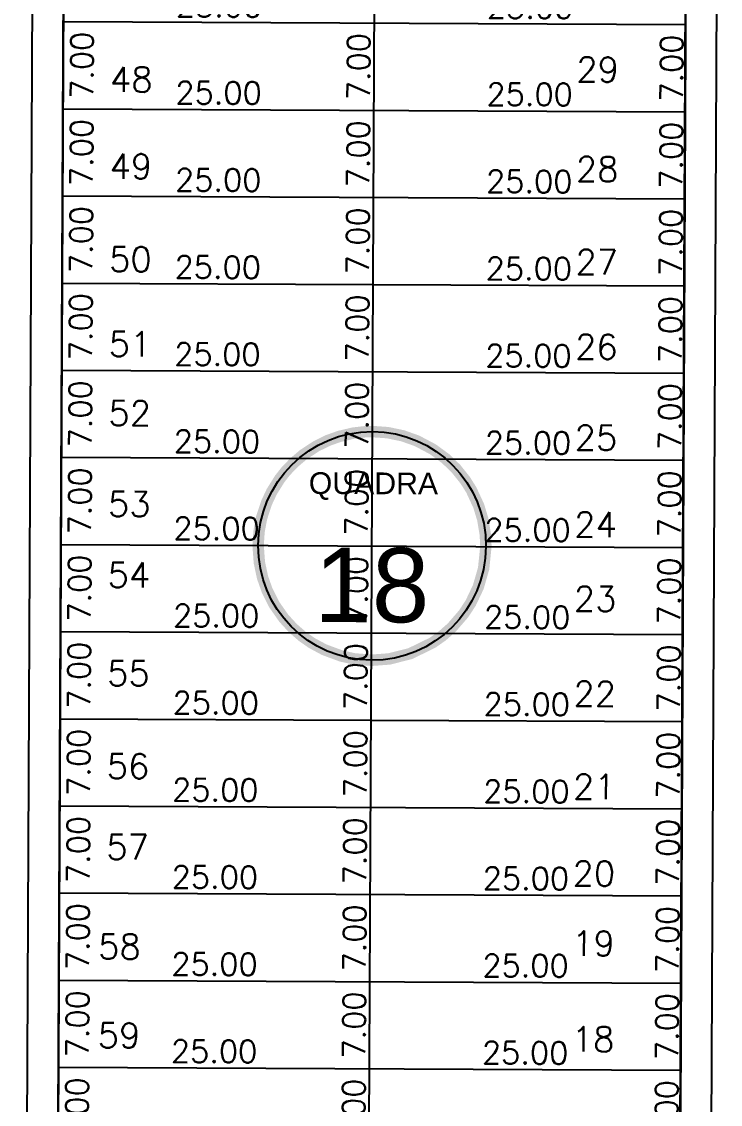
# Model space of a CAD drawing. Header units: millimetres. Extents: x -4430026 to 4783824, y 584 to 9593110.
# Drawn here: x 2863.6 to 2919.8, y 1804.5 to 1891.4 of the extents above; entities that cross this region are included whole.
import ezdxf
from ezdxf.enums import TextEntityAlignment as Align

# ---------------------------------------------------------------- set-up
doc = ezdxf.new("R2010")
doc.units = ezdxf.units.MM
for name, color, linetype in [('boundary filipe', 6, 'Continuous'), ('Calçada', 1, 'Continuous'), ('Cota', 8, 'Continuous'), ('Lotes', 2, 'Continuous'), ('Numero de lotes', 5, 'Continuous'), ('númeraçãoquadras', 4, 'Continuous'), ('QUADRA', 4, 'Continuous')]:
    doc.layers.add(name, color=color, linetype=linetype)
doc.styles.add('arcad1', font='romans.shx')
doc.styles.add('ROMANS', font='romans.shx')
doc.styles.add('STYLE1', font='sanss___.ttf')
doc.dimstyles.get("Standard").update_dxf_attribs({"dimtxt": 0.18, "dimasz": 0.18, "dimexe": 0.18, "dimexo": 0.0625, "dimgap": 0.09, "dimtad": 0, "dimtih": 1, "dimtoh": 1, "dimdec": 4, "dimzin": 0, "dimdsep": 46, "dimtxsty": 'Standard', "dimcen": 0.09, "dimadec": 0, "dimazin": 0, "dimtfac": 1, "dimtdec": 4, "dimtofl": 0, "dimtmove": 0, "dimatfit": 3, "dimfxl": 1, "dimtolj": 1, "dimtzin": 0, "dimarcsym": 0})

# ---------------------------------------------------------------- blocks, each defined once
blk = doc.blocks.new('NUM_quadra')
at = {"color": 6, "const_width": 0.02}
blk.add_lwpolyline([(-0.0134, 0.1996), (-0.034, 0.1971), (-0.0579, 0.1914), (-0.0779, 0.1842), (-0.0981, 0.1743), (-0.1208, 0.1594), (-0.1377, 0.145), (-0.1521, 0.1299), (-0.1625, 0.1166), (-0.1764, 0.0942), (-0.1852, 0.0754), (-0.1941, 0.0483), (-0.1985, 0.0243), (-0.2, 0), (-0.1977, -0.0299), (-0.1921, -0.0556), (-0.1839, -0.0786), (-0.1713, -0.1033), (-0.1546, -0.1269), (-0.1389, -0.1439), (-0.1219, -0.1586), (-0.1046, -0.1705), (-0.0831, -0.1819), (-0.0531, -0.1928), (-0.0302, -0.1977), (0, -0.2), (0.0309, -0.1976), (0.0677, -0.1882), (0.1069, -0.169), (0.124, -0.1569), (0.1407, -0.1421), (0.1614, -0.1181), (0.1737, -0.0992), (0.187, -0.071), (0.1962, -0.0386), (0.2, 0), (0.1989, 0.0205), (0.1943, 0.0473), (0.1871, 0.0707), (0.1741, 0.0984), (0.1635, 0.1151), (0.1472, 0.1354), (0.1285, 0.1533), (0.1063, 0.1694), (0.0782, 0.1841), (0.0533, 0.1928), (0.0267, 0.1982), (0, 0.2)], close=True, dxfattribs=at)
blk.add_circle((0, 0), 0.2)
at = {"color": 3, "insert": (-0.1114, 0.1285), "char_height": 0.038, "width": 0.2663, "attachment_point": 1, "style": 'STYLE1'}
blk.add_mtext('\\fArial|b0|i0|c0|p34;QUADRA', dxfattribs=at)
at = {"color": 3, "style": 'STYLE1'}
blk.add_attdef('00', text='', height=0.13, dxfattribs=at).set_placement((0, -0.1335), align=Align.CENTER)
blk = doc.blocks.new('*D12244')
at = {"layer": 'DEFPOINTS', "color": 0}
for p in [(2866.568, 1807.439), (2871.675, 1807.415), (2866.535, 1800.439)]:
    blk.add_point(p, dxfattribs=at)
at = {"layer": 'Cota', "color": 41, "insert": (2868.058, 1803.932), "char_height": 1.8, "attachment_point": 5, "rotation": 89.72858, "style": 'ROMANS'}
blk.add_mtext('\\A1;7.00', dxfattribs=at)
blk = doc.blocks.new('*D12245')
at = {"layer": 'DEFPOINTS', "color": 0}
for p in [(2889.683, 1807.33), (2889.649, 1800.33), (2893.879, 1800.31)]:
    blk.add_point(p, dxfattribs=at)
at = {"layer": 'Cota', "color": 41, "insert": (2890.295, 1803.827), "char_height": 1.8, "attachment_point": 5, "rotation": 89.72858, "style": 'ROMANS'}
blk.add_mtext('\\A1;7.00', dxfattribs=at)
blk = doc.blocks.new('*D12246')
at = {"layer": 'DEFPOINTS', "color": 0}
for p in [(2914.853, 1807.211), (2919.067, 1807.191), (2914.82, 1800.211)]:
    blk.add_point(p, dxfattribs=at)
at = {"layer": 'Cota', "color": 41, "insert": (2915.451, 1803.708), "char_height": 1.8, "attachment_point": 5, "rotation": 89.72858, "style": 'ROMANS'}
blk.add_mtext('\\A1;7.00', dxfattribs=at)
blk = doc.blocks.new('*D12247')
at = {"layer": 'DEFPOINTS', "color": 0}
for p in [(2866.568, 1807.439), (2891.568, 1807.321), (2891.557, 1805.057)]:
    blk.add_point(p, dxfattribs=at)
at = {"layer": 'Cota', "color": 41, "insert": (2879.074, 1808.717), "char_height": 1.8, "attachment_point": 5, "rotation": 359.72858, "style": 'ROMANS'}
blk.add_mtext('\\A1;25.00', dxfattribs=at)
blk = doc.blocks.new('*D12248')
at = {"layer": 'DEFPOINTS', "color": 0}
for p in [(2891.568, 1807.321), (2916.567, 1807.202), (2916.557, 1804.939)]:
    blk.add_point(p, dxfattribs=at)
at = {"layer": 'Cota', "color": 41, "insert": (2904.074, 1808.598), "char_height": 1.8, "attachment_point": 5, "rotation": 359.72858, "style": 'ROMANS'}
blk.add_mtext('\\A1;25.00', dxfattribs=at)
blk = doc.blocks.new('*D12249')
at = {"layer": 'DEFPOINTS', "color": 0}
for p in [(2866.601, 1814.439), (2871.708, 1814.415), (2866.568, 1807.439)]:
    blk.add_point(p, dxfattribs=at)
at = {"layer": 'Cota', "color": 41, "insert": (2868.091, 1810.932), "char_height": 1.8, "attachment_point": 5, "rotation": 89.72858, "style": 'ROMANS'}
blk.add_mtext('\\A1;7.00', dxfattribs=at)
blk = doc.blocks.new('*D12250')
at = {"layer": 'DEFPOINTS', "color": 0}
for p in [(2889.716, 1814.33), (2889.683, 1807.33), (2893.912, 1807.31)]:
    blk.add_point(p, dxfattribs=at)
at = {"layer": 'Cota', "color": 41, "insert": (2890.328, 1810.827), "char_height": 1.8, "attachment_point": 5, "rotation": 89.72858, "style": 'ROMANS'}
blk.add_mtext('\\A1;7.00', dxfattribs=at)
blk = doc.blocks.new('*D12251')
at = {"layer": 'DEFPOINTS', "color": 0}
for p in [(2914.886, 1814.211), (2919.1, 1814.191), (2914.853, 1807.211)]:
    blk.add_point(p, dxfattribs=at)
at = {"layer": 'Cota', "color": 41, "insert": (2915.484, 1810.708), "char_height": 1.8, "attachment_point": 5, "rotation": 89.72858, "style": 'ROMANS'}
blk.add_mtext('\\A1;7.00', dxfattribs=at)
blk = doc.blocks.new('*D12252')
at = {"layer": 'DEFPOINTS', "color": 0}
for p in [(2866.601, 1814.439), (2891.601, 1814.321), (2891.59, 1812.057)]:
    blk.add_point(p, dxfattribs=at)
at = {"layer": 'Cota', "color": 41, "insert": (2879.107, 1815.717), "char_height": 1.8, "attachment_point": 5, "rotation": 359.72858, "style": 'ROMANS'}
blk.add_mtext('\\A1;25.00', dxfattribs=at)
blk = doc.blocks.new('*D12253')
at = {"layer": 'DEFPOINTS', "color": 0}
for p in [(2891.601, 1814.321), (2916.6, 1814.202), (2916.59, 1811.939)]:
    blk.add_point(p, dxfattribs=at)
at = {"layer": 'Cota', "color": 41, "insert": (2904.107, 1815.598), "char_height": 1.8, "attachment_point": 5, "rotation": 359.72858, "style": 'ROMANS'}
blk.add_mtext('\\A1;25.00', dxfattribs=at)
blk = doc.blocks.new('*D12254')
at = {"layer": 'DEFPOINTS', "color": 0}
for p in [(2866.634, 1821.439), (2871.741, 1821.415), (2866.601, 1814.439)]:
    blk.add_point(p, dxfattribs=at)
at = {"layer": 'Cota', "color": 41, "insert": (2868.124, 1817.932), "char_height": 1.8, "attachment_point": 5, "rotation": 89.72858, "style": 'ROMANS'}
blk.add_mtext('\\A1;7.00', dxfattribs=at)
blk = doc.blocks.new('*D12255')
at = {"layer": 'DEFPOINTS', "color": 0}
for p in [(2889.749, 1821.33), (2889.716, 1814.33), (2893.945, 1814.31)]:
    blk.add_point(p, dxfattribs=at)
at = {"layer": 'Cota', "color": 41, "insert": (2890.361, 1817.827), "char_height": 1.8, "attachment_point": 5, "rotation": 89.72858, "style": 'ROMANS'}
blk.add_mtext('\\A1;7.00', dxfattribs=at)
blk = doc.blocks.new('*D12256')
at = {"layer": 'DEFPOINTS', "color": 0}
for p in [(2914.919, 1821.21), (2919.134, 1821.19), (2914.886, 1814.211)]:
    blk.add_point(p, dxfattribs=at)
at = {"layer": 'Cota', "color": 41, "insert": (2915.517, 1817.708), "char_height": 1.8, "attachment_point": 5, "rotation": 89.72858, "style": 'ROMANS'}
blk.add_mtext('\\A1;7.00', dxfattribs=at)
blk = doc.blocks.new('*D12257')
at = {"layer": 'DEFPOINTS', "color": 0}
for p in [(2866.634, 1821.439), (2891.634, 1821.321), (2891.623, 1819.057)]:
    blk.add_point(p, dxfattribs=at)
at = {"layer": 'Cota', "color": 41, "insert": (2879.14, 1822.716), "char_height": 1.8, "attachment_point": 5, "rotation": 359.72858, "style": 'ROMANS'}
blk.add_mtext('\\A1;25.00', dxfattribs=at)
blk = doc.blocks.new('*D12258')
at = {"layer": 'DEFPOINTS', "color": 0}
for p in [(2891.634, 1821.321), (2916.634, 1821.202), (2916.623, 1818.939)]:
    blk.add_point(p, dxfattribs=at)
at = {"layer": 'Cota', "color": 41, "insert": (2904.14, 1822.598), "char_height": 1.8, "attachment_point": 5, "rotation": 359.72858, "style": 'ROMANS'}
blk.add_mtext('\\A1;25.00', dxfattribs=at)
blk = doc.blocks.new('*D12259')
at = {"layer": 'DEFPOINTS', "color": 0}
for p in [(2866.667, 1828.439), (2871.774, 1828.415), (2866.634, 1821.439)]:
    blk.add_point(p, dxfattribs=at)
at = {"layer": 'Cota', "color": 41, "insert": (2868.158, 1824.932), "char_height": 1.8, "attachment_point": 5, "rotation": 89.72858, "style": 'ROMANS'}
blk.add_mtext('\\A1;7.00', dxfattribs=at)
blk = doc.blocks.new('*D12260')
at = {"layer": 'DEFPOINTS', "color": 0}
for p in [(2889.782, 1828.33), (2889.749, 1821.33), (2893.978, 1821.31)]:
    blk.add_point(p, dxfattribs=at)
at = {"layer": 'Cota', "color": 41, "insert": (2890.395, 1824.827), "char_height": 1.8, "attachment_point": 5, "rotation": 89.72858, "style": 'ROMANS'}
blk.add_mtext('\\A1;7.00', dxfattribs=at)
blk = doc.blocks.new('*D12261')
at = {"layer": 'DEFPOINTS', "color": 0}
for p in [(2914.952, 1828.21), (2919.167, 1828.19), (2914.919, 1821.21)]:
    blk.add_point(p, dxfattribs=at)
at = {"layer": 'Cota', "color": 41, "insert": (2915.55, 1824.708), "char_height": 1.8, "attachment_point": 5, "rotation": 89.72858, "style": 'ROMANS'}
blk.add_mtext('\\A1;7.00', dxfattribs=at)
blk = doc.blocks.new('*D12262')
at = {"layer": 'DEFPOINTS', "color": 0}
for p in [(2866.667, 1828.439), (2891.667, 1828.321), (2891.656, 1826.057)]:
    blk.add_point(p, dxfattribs=at)
at = {"layer": 'Cota', "color": 41, "insert": (2879.174, 1829.716), "char_height": 1.8, "attachment_point": 5, "rotation": 359.72858, "style": 'ROMANS'}
blk.add_mtext('\\A1;25.00', dxfattribs=at)
blk = doc.blocks.new('*D12263')
at = {"layer": 'DEFPOINTS', "color": 0}
for p in [(2891.667, 1828.321), (2916.667, 1828.202), (2916.656, 1825.939)]:
    blk.add_point(p, dxfattribs=at)
at = {"layer": 'Cota', "color": 41, "insert": (2904.173, 1829.598), "char_height": 1.8, "attachment_point": 5, "rotation": 359.72858, "style": 'ROMANS'}
blk.add_mtext('\\A1;25.00', dxfattribs=at)
blk = doc.blocks.new('*D12264')
at = {"layer": 'DEFPOINTS', "color": 0}
for p in [(2866.701, 1835.439), (2871.807, 1835.415), (2866.667, 1828.439)]:
    blk.add_point(p, dxfattribs=at)
at = {"layer": 'Cota', "color": 41, "insert": (2868.191, 1831.932), "char_height": 1.8, "attachment_point": 5, "rotation": 89.72858, "style": 'ROMANS'}
blk.add_mtext('\\A1;7.00', dxfattribs=at)
blk = doc.blocks.new('*D12265')
at = {"layer": 'DEFPOINTS', "color": 0}
for p in [(2889.815, 1835.33), (2889.782, 1828.33), (2894.011, 1828.31)]:
    blk.add_point(p, dxfattribs=at)
at = {"layer": 'Cota', "color": 41, "insert": (2890.428, 1831.827), "char_height": 1.8, "attachment_point": 5, "rotation": 89.72858, "style": 'ROMANS'}
blk.add_mtext('\\A1;7.00', dxfattribs=at)
blk = doc.blocks.new('*D12266')
at = {"layer": 'DEFPOINTS', "color": 0}
for p in [(2914.985, 1835.21), (2919.2, 1835.19), (2914.952, 1828.21)]:
    blk.add_point(p, dxfattribs=at)
at = {"layer": 'Cota', "color": 41, "insert": (2915.583, 1831.707), "char_height": 1.8, "attachment_point": 5, "rotation": 89.72858, "style": 'ROMANS'}
blk.add_mtext('\\A1;7.00', dxfattribs=at)
blk = doc.blocks.new('*D12267')
at = {"layer": 'DEFPOINTS', "color": 0}
for p in [(2866.701, 1835.439), (2891.7, 1835.321), (2891.689, 1833.057)]:
    blk.add_point(p, dxfattribs=at)
at = {"layer": 'Cota', "color": 41, "insert": (2879.207, 1836.716), "char_height": 1.8, "attachment_point": 5, "rotation": 359.72858, "style": 'ROMANS'}
blk.add_mtext('\\A1;25.00', dxfattribs=at)
blk = doc.blocks.new('*D12268')
at = {"layer": 'DEFPOINTS', "color": 0}
for p in [(2891.7, 1835.321), (2916.7, 1835.202), (2916.689, 1832.939)]:
    blk.add_point(p, dxfattribs=at)
at = {"layer": 'Cota', "color": 41, "insert": (2904.206, 1836.598), "char_height": 1.8, "attachment_point": 5, "rotation": 359.72858, "style": 'ROMANS'}
blk.add_mtext('\\A1;25.00', dxfattribs=at)
blk = doc.blocks.new('*D12269')
at = {"layer": 'DEFPOINTS', "color": 0}
for p in [(2866.734, 1842.439), (2871.84, 1842.415), (2866.701, 1835.439)]:
    blk.add_point(p, dxfattribs=at)
at = {"layer": 'Cota', "color": 41, "insert": (2868.224, 1838.932), "char_height": 1.8, "attachment_point": 5, "rotation": 89.72858, "style": 'ROMANS'}
blk.add_mtext('\\A1;7.00', dxfattribs=at)
blk = doc.blocks.new('*D12270')
at = {"layer": 'DEFPOINTS', "color": 0}
for p in [(2889.848, 1842.329), (2889.815, 1835.33), (2894.044, 1835.31)]:
    blk.add_point(p, dxfattribs=at)
at = {"layer": 'Cota', "color": 41, "insert": (2890.461, 1838.827), "char_height": 1.8, "attachment_point": 5, "rotation": 89.72858, "style": 'ROMANS'}
blk.add_mtext('\\A1;7.00', dxfattribs=at)
blk = doc.blocks.new('*D12271')
at = {"layer": 'DEFPOINTS', "color": 0}
for p in [(2915.019, 1842.21), (2919.233, 1842.19), (2914.985, 1835.21)]:
    blk.add_point(p, dxfattribs=at)
at = {"layer": 'Cota', "color": 41, "insert": (2915.617, 1838.707), "char_height": 1.8, "attachment_point": 5, "rotation": 89.72858, "style": 'ROMANS'}
blk.add_mtext('\\A1;7.00', dxfattribs=at)
blk = doc.blocks.new('*D12272')
at = {"layer": 'DEFPOINTS', "color": 0}
for p in [(2866.734, 1842.439), (2891.733, 1842.321), (2891.723, 1840.057)]:
    blk.add_point(p, dxfattribs=at)
at = {"layer": 'Cota', "color": 41, "insert": (2879.24, 1843.716), "char_height": 1.8, "attachment_point": 5, "rotation": 359.72858, "style": 'ROMANS'}
blk.add_mtext('\\A1;25.00', dxfattribs=at)
blk = doc.blocks.new('*D12273')
at = {"layer": 'DEFPOINTS', "color": 0}
for p in [(2891.733, 1842.321), (2916.733, 1842.202), (2916.722, 1839.939)]:
    blk.add_point(p, dxfattribs=at)
at = {"layer": 'Cota', "color": 41, "insert": (2904.24, 1843.598), "char_height": 1.8, "attachment_point": 5, "rotation": 359.72858, "style": 'ROMANS'}
blk.add_mtext('\\A1;25.00', dxfattribs=at)
blk = doc.blocks.new('*D12274')
at = {"layer": 'DEFPOINTS', "color": 0}
for p in [(2866.767, 1849.439), (2871.874, 1849.415), (2866.734, 1842.439)]:
    blk.add_point(p, dxfattribs=at)
at = {"layer": 'Cota', "color": 41, "insert": (2868.257, 1845.932), "char_height": 1.8, "attachment_point": 5, "rotation": 89.72858, "style": 'ROMANS'}
blk.add_mtext('\\A1;7.00', dxfattribs=at)
blk = doc.blocks.new('*D12275')
at = {"layer": 'DEFPOINTS', "color": 0}
for p in [(2889.882, 1849.329), (2889.848, 1842.329), (2894.078, 1842.309)]:
    blk.add_point(p, dxfattribs=at)
at = {"layer": 'Cota', "color": 41, "insert": (2890.494, 1845.826), "char_height": 1.8, "attachment_point": 5, "rotation": 89.72858, "style": 'ROMANS'}
blk.add_mtext('\\A1;7.00', dxfattribs=at)
blk = doc.blocks.new('*D12276')
at = {"layer": 'DEFPOINTS', "color": 0}
for p in [(2915.052, 1849.21), (2919.266, 1849.19), (2915.019, 1842.21)]:
    blk.add_point(p, dxfattribs=at)
at = {"layer": 'Cota', "color": 41, "insert": (2915.65, 1845.707), "char_height": 1.8, "attachment_point": 5, "rotation": 89.72858, "style": 'ROMANS'}
blk.add_mtext('\\A1;7.00', dxfattribs=at)
blk = doc.blocks.new('*D12277')
at = {"layer": 'DEFPOINTS', "color": 0}
for p in [(2866.767, 1849.439), (2891.767, 1849.32), (2891.756, 1847.057)]:
    blk.add_point(p, dxfattribs=at)
at = {"layer": 'Cota', "color": 41, "insert": (2879.273, 1850.716), "char_height": 1.8, "attachment_point": 5, "rotation": 359.72858, "style": 'ROMANS'}
blk.add_mtext('\\A1;25.00', dxfattribs=at)
blk = doc.blocks.new('*D12278')
at = {"layer": 'DEFPOINTS', "color": 0}
for p in [(2891.767, 1849.32), (2916.766, 1849.202), (2916.756, 1846.939)]:
    blk.add_point(p, dxfattribs=at)
at = {"layer": 'Cota', "color": 41, "insert": (2904.273, 1850.598), "char_height": 1.8, "attachment_point": 5, "rotation": 359.72858, "style": 'ROMANS'}
blk.add_mtext('\\A1;25.00', dxfattribs=at)
blk = doc.blocks.new('*D12279')
at = {"layer": 'DEFPOINTS', "color": 0}
for p in [(2866.8, 1856.439), (2871.907, 1856.415), (2866.767, 1849.439)]:
    blk.add_point(p, dxfattribs=at)
at = {"layer": 'Cota', "color": 41, "insert": (2868.29, 1852.932), "char_height": 1.8, "attachment_point": 5, "rotation": 89.72858, "style": 'ROMANS'}
blk.add_mtext('\\A1;7.00', dxfattribs=at)
blk = doc.blocks.new('*D12280')
at = {"layer": 'DEFPOINTS', "color": 0}
for p in [(2889.915, 1856.329), (2889.882, 1849.329), (2894.111, 1849.309)]:
    blk.add_point(p, dxfattribs=at)
at = {"layer": 'Cota', "color": 41, "insert": (2890.527, 1852.826), "char_height": 1.8, "attachment_point": 5, "rotation": 89.72858, "style": 'ROMANS'}
blk.add_mtext('\\A1;7.00', dxfattribs=at)
blk = doc.blocks.new('*D12281')
at = {"layer": 'DEFPOINTS', "color": 0}
for p in [(2915.085, 1856.21), (2919.299, 1856.19), (2915.052, 1849.21)]:
    blk.add_point(p, dxfattribs=at)
at = {"layer": 'Cota', "color": 41, "insert": (2915.683, 1852.707), "char_height": 1.8, "attachment_point": 5, "rotation": 89.72858, "style": 'ROMANS'}
blk.add_mtext('\\A1;7.00', dxfattribs=at)
blk = doc.blocks.new('*D12282')
at = {"layer": 'DEFPOINTS', "color": 0}
for p in [(2866.8, 1856.439), (2891.8, 1856.32), (2891.789, 1854.057)]:
    blk.add_point(p, dxfattribs=at)
at = {"layer": 'Cota', "color": 41, "insert": (2879.306, 1857.716), "char_height": 1.8, "attachment_point": 5, "rotation": 359.72858, "style": 'ROMANS'}
blk.add_mtext('\\A1;25.00', dxfattribs=at)
blk = doc.blocks.new('*D12283')
at = {"layer": 'DEFPOINTS', "color": 0}
for p in [(2891.8, 1856.32), (2916.799, 1856.202), (2916.789, 1853.938)]:
    blk.add_point(p, dxfattribs=at)
at = {"layer": 'Cota', "color": 41, "insert": (2904.306, 1857.598), "char_height": 1.8, "attachment_point": 5, "rotation": 359.72858, "style": 'ROMANS'}
blk.add_mtext('\\A1;25.00', dxfattribs=at)
blk = doc.blocks.new('*D12284')
at = {"layer": 'DEFPOINTS', "color": 0}
for p in [(2866.833, 1863.439), (2871.94, 1863.415), (2866.8, 1856.439)]:
    blk.add_point(p, dxfattribs=at)
at = {"layer": 'Cota', "color": 41, "insert": (2868.323, 1859.932), "char_height": 1.8, "attachment_point": 5, "rotation": 89.72858, "style": 'ROMANS'}
blk.add_mtext('\\A1;7.00', dxfattribs=at)
blk = doc.blocks.new('*D12285')
at = {"layer": 'DEFPOINTS', "color": 0}
for p in [(2889.948, 1863.329), (2889.915, 1856.329), (2894.144, 1856.309)]:
    blk.add_point(p, dxfattribs=at)
at = {"layer": 'Cota', "color": 41, "insert": (2890.56, 1859.826), "char_height": 1.8, "attachment_point": 5, "rotation": 89.72858, "style": 'ROMANS'}
blk.add_mtext('\\A1;7.00', dxfattribs=at)
blk = doc.blocks.new('*D12286')
at = {"layer": 'DEFPOINTS', "color": 0}
for p in [(2915.118, 1863.21), (2919.333, 1863.19), (2915.085, 1856.21)]:
    blk.add_point(p, dxfattribs=at)
at = {"layer": 'Cota', "color": 41, "insert": (2915.716, 1859.707), "char_height": 1.8, "attachment_point": 5, "rotation": 89.72858, "style": 'ROMANS'}
blk.add_mtext('\\A1;7.00', dxfattribs=at)
blk = doc.blocks.new('*D12287')
at = {"layer": 'DEFPOINTS', "color": 0}
for p in [(2866.833, 1863.439), (2891.833, 1863.32), (2891.822, 1861.057)]:
    blk.add_point(p, dxfattribs=at)
at = {"layer": 'Cota', "color": 41, "insert": (2879.339, 1864.716), "char_height": 1.8, "attachment_point": 5, "rotation": 359.72858, "style": 'ROMANS'}
blk.add_mtext('\\A1;25.00', dxfattribs=at)
blk = doc.blocks.new('*D12288')
at = {"layer": 'DEFPOINTS', "color": 0}
for p in [(2891.833, 1863.32), (2916.833, 1863.202), (2916.822, 1860.938)]:
    blk.add_point(p, dxfattribs=at)
at = {"layer": 'Cota', "color": 41, "insert": (2904.339, 1864.598), "char_height": 1.8, "attachment_point": 5, "rotation": 359.72858, "style": 'ROMANS'}
blk.add_mtext('\\A1;25.00', dxfattribs=at)
blk = doc.blocks.new('*D12289')
at = {"layer": 'DEFPOINTS', "color": 0}
for p in [(2866.866, 1870.439), (2871.973, 1870.414), (2866.833, 1863.439)]:
    blk.add_point(p, dxfattribs=at)
at = {"layer": 'Cota', "color": 41, "insert": (2868.356, 1866.932), "char_height": 1.8, "attachment_point": 5, "rotation": 89.72858, "style": 'ROMANS'}
blk.add_mtext('\\A1;7.00', dxfattribs=at)
blk = doc.blocks.new('*D12290')
at = {"layer": 'DEFPOINTS', "color": 0}
for p in [(2889.981, 1870.329), (2889.948, 1863.329), (2894.177, 1863.309)]:
    blk.add_point(p, dxfattribs=at)
at = {"layer": 'Cota', "color": 41, "insert": (2890.594, 1866.826), "char_height": 1.8, "attachment_point": 5, "rotation": 89.72858, "style": 'ROMANS'}
blk.add_mtext('\\A1;7.00', dxfattribs=at)
blk = doc.blocks.new('*D12291')
at = {"layer": 'DEFPOINTS', "color": 0}
for p in [(2915.151, 1870.21), (2919.366, 1870.19), (2915.118, 1863.21)]:
    blk.add_point(p, dxfattribs=at)
at = {"layer": 'Cota', "color": 41, "insert": (2915.749, 1866.707), "char_height": 1.8, "attachment_point": 5, "rotation": 89.72858, "style": 'ROMANS'}
blk.add_mtext('\\A1;7.00', dxfattribs=at)
blk = doc.blocks.new('*D12292')
at = {"layer": 'DEFPOINTS', "color": 0}
for p in [(2866.866, 1870.439), (2891.866, 1870.32), (2891.855, 1868.057)]:
    blk.add_point(p, dxfattribs=at)
at = {"layer": 'Cota', "color": 41, "insert": (2879.372, 1871.716), "char_height": 1.8, "attachment_point": 5, "rotation": 359.72858, "style": 'ROMANS'}
blk.add_mtext('\\A1;25.00', dxfattribs=at)
blk = doc.blocks.new('*D12293')
at = {"layer": 'DEFPOINTS', "color": 0}
for p in [(2891.866, 1870.32), (2916.866, 1870.202), (2916.855, 1867.938)]:
    blk.add_point(p, dxfattribs=at)
at = {"layer": 'Cota', "color": 41, "insert": (2904.372, 1871.597), "char_height": 1.8, "attachment_point": 5, "rotation": 359.72858, "style": 'ROMANS'}
blk.add_mtext('\\A1;25.00', dxfattribs=at)
blk = doc.blocks.new('*D12294')
at = {"layer": 'DEFPOINTS', "color": 0}
for p in [(2866.899, 1877.439), (2872.006, 1877.414), (2866.866, 1870.439)]:
    blk.add_point(p, dxfattribs=at)
at = {"layer": 'Cota', "color": 41, "insert": (2868.39, 1873.931), "char_height": 1.8, "attachment_point": 5, "rotation": 89.72858, "style": 'ROMANS'}
blk.add_mtext('\\A1;7.00', dxfattribs=at)
blk = doc.blocks.new('*D12295')
at = {"layer": 'DEFPOINTS', "color": 0}
for p in [(2890.014, 1877.329), (2889.981, 1870.329), (2894.21, 1870.309)]:
    blk.add_point(p, dxfattribs=at)
at = {"layer": 'Cota', "color": 41, "insert": (2890.627, 1873.826), "char_height": 1.8, "attachment_point": 5, "rotation": 89.72858, "style": 'ROMANS'}
blk.add_mtext('\\A1;7.00', dxfattribs=at)
blk = doc.blocks.new('*D12296')
at = {"layer": 'DEFPOINTS', "color": 0}
for p in [(2915.184, 1877.21), (2919.399, 1877.19), (2915.151, 1870.21)]:
    blk.add_point(p, dxfattribs=at)
at = {"layer": 'Cota', "color": 41, "insert": (2915.782, 1873.707), "char_height": 1.8, "attachment_point": 5, "rotation": 89.72858, "style": 'ROMANS'}
blk.add_mtext('\\A1;7.00', dxfattribs=at)
blk = doc.blocks.new('*D12297')
at = {"layer": 'DEFPOINTS', "color": 0}
for p in [(2866.899, 1877.439), (2891.899, 1877.32), (2891.888, 1875.057)]:
    blk.add_point(p, dxfattribs=at)
at = {"layer": 'Cota', "color": 41, "insert": (2879.406, 1878.716), "char_height": 1.8, "attachment_point": 5, "rotation": 359.72858, "style": 'ROMANS'}
blk.add_mtext('\\A1;25.00', dxfattribs=at)
blk = doc.blocks.new('*D12298')
at = {"layer": 'DEFPOINTS', "color": 0}
for p in [(2891.899, 1877.32), (2916.899, 1877.202), (2916.888, 1874.938)]:
    blk.add_point(p, dxfattribs=at)
at = {"layer": 'Cota', "color": 41, "insert": (2904.405, 1878.597), "char_height": 1.8, "attachment_point": 5, "rotation": 359.72858, "style": 'ROMANS'}
blk.add_mtext('\\A1;25.00', dxfattribs=at)
blk = doc.blocks.new('*D12299')
at = {"layer": 'DEFPOINTS', "color": 0}
for p in [(2866.933, 1884.438), (2872.039, 1884.414), (2866.899, 1877.439)]:
    blk.add_point(p, dxfattribs=at)
at = {"layer": 'Cota', "color": 41, "insert": (2868.423, 1880.931), "char_height": 1.8, "attachment_point": 5, "rotation": 89.72858, "style": 'ROMANS'}
blk.add_mtext('\\A1;7.00', dxfattribs=at)
blk = doc.blocks.new('*D12300')
at = {"layer": 'DEFPOINTS', "color": 0}
for p in [(2890.047, 1884.329), (2890.014, 1877.329), (2894.243, 1877.309)]:
    blk.add_point(p, dxfattribs=at)
at = {"layer": 'Cota', "color": 41, "insert": (2890.66, 1880.826), "char_height": 1.8, "attachment_point": 5, "rotation": 89.72858, "style": 'ROMANS'}
blk.add_mtext('\\A1;7.00', dxfattribs=at)
blk = doc.blocks.new('*D12301')
at = {"layer": 'DEFPOINTS', "color": 0}
for p in [(2915.218, 1884.21), (2919.432, 1884.19), (2915.184, 1877.21)]:
    blk.add_point(p, dxfattribs=at)
at = {"layer": 'Cota', "color": 41, "insert": (2915.815, 1880.707), "char_height": 1.8, "attachment_point": 5, "rotation": 89.72858, "style": 'ROMANS'}
blk.add_mtext('\\A1;7.00', dxfattribs=at)
blk = doc.blocks.new('*D12302')
at = {"layer": 'DEFPOINTS', "color": 0}
for p in [(2866.933, 1884.438), (2891.932, 1884.32), (2891.922, 1882.057)]:
    blk.add_point(p, dxfattribs=at)
at = {"layer": 'Cota', "color": 41, "insert": (2879.439, 1885.716), "char_height": 1.8, "attachment_point": 5, "rotation": 359.72858, "style": 'ROMANS'}
blk.add_mtext('\\A1;25.00', dxfattribs=at)
blk = doc.blocks.new('*D12303')
at = {"layer": 'DEFPOINTS', "color": 0}
for p in [(2891.932, 1884.32), (2916.932, 1884.202), (2916.921, 1881.938)]:
    blk.add_point(p, dxfattribs=at)
at = {"layer": 'Cota', "color": 41, "insert": (2904.439, 1885.597), "char_height": 1.8, "attachment_point": 5, "rotation": 359.72858, "style": 'ROMANS'}
blk.add_mtext('\\A1;25.00', dxfattribs=at)
blk = doc.blocks.new('*D12304')
at = {"layer": 'DEFPOINTS', "color": 0}
for p in [(2866.966, 1891.438), (2872.073, 1891.414), (2866.933, 1884.438)]:
    blk.add_point(p, dxfattribs=at)
at = {"layer": 'Cota', "color": 41, "insert": (2868.456, 1887.931), "char_height": 1.8, "attachment_point": 5, "rotation": 89.72858, "style": 'ROMANS'}
blk.add_mtext('\\A1;7.00', dxfattribs=at)
blk = doc.blocks.new('*D12305')
at = {"layer": 'DEFPOINTS', "color": 0}
for p in [(2890.08, 1891.329), (2890.047, 1884.329), (2894.276, 1884.309)]:
    blk.add_point(p, dxfattribs=at)
at = {"layer": 'Cota', "color": 41, "insert": (2890.693, 1887.826), "char_height": 1.8, "attachment_point": 5, "rotation": 89.72858, "style": 'ROMANS'}
blk.add_mtext('\\A1;7.00', dxfattribs=at)
blk = doc.blocks.new('*D12306')
at = {"layer": 'DEFPOINTS', "color": 0}
for p in [(2915.251, 1891.21), (2919.465, 1891.19), (2915.218, 1884.21)]:
    blk.add_point(p, dxfattribs=at)
at = {"layer": 'Cota', "color": 41, "insert": (2915.849, 1887.707), "char_height": 1.8, "attachment_point": 5, "rotation": 89.72858, "style": 'ROMANS'}
blk.add_mtext('\\A1;7.00', dxfattribs=at)
blk = doc.blocks.new('*D12307')
at = {"layer": 'DEFPOINTS', "color": 0}
for p in [(2866.966, 1891.438), (2891.966, 1891.32), (2891.955, 1889.056)]:
    blk.add_point(p, dxfattribs=at)
at = {"layer": 'Cota', "color": 41, "insert": (2879.472, 1892.716), "char_height": 1.8, "attachment_point": 5, "rotation": 359.72858, "style": 'ROMANS'}
blk.add_mtext('\\A1;25.00', dxfattribs=at)
blk = doc.blocks.new('*D12308')
at = {"layer": 'DEFPOINTS', "color": 0}
for p in [(2891.966, 1891.32), (2916.965, 1891.202), (2916.954, 1888.938)]:
    blk.add_point(p, dxfattribs=at)
at = {"layer": 'Cota', "color": 41, "insert": (2904.472, 1892.597), "char_height": 1.8, "attachment_point": 5, "rotation": 359.72858, "style": 'ROMANS'}
blk.add_mtext('\\A1;25.00', dxfattribs=at)
blk = doc.blocks.new('*D12310')
at = {"layer": 'DEFPOINTS', "color": 0}
for p in [(2890.114, 1898.329), (2890.08, 1891.329), (2894.31, 1891.309)]:
    blk.add_point(p, dxfattribs=at)
at = {"layer": 'Cota', "color": 41, "insert": (2890.726, 1894.826), "char_height": 1.8, "attachment_point": 5, "rotation": 89.72858, "style": 'ROMANS'}
blk.add_mtext('\\A1;7.00', dxfattribs=at)
blk = doc.blocks.new('*D12311')
at = {"layer": 'DEFPOINTS', "color": 0}
for p in [(2915.284, 1898.21), (2919.498, 1898.19), (2915.251, 1891.21)]:
    blk.add_point(p, dxfattribs=at)
at = {"layer": 'Cota', "color": 41, "insert": (2915.882, 1894.707), "char_height": 1.8, "attachment_point": 5, "rotation": 89.72858, "style": 'ROMANS'}
blk.add_mtext('\\A1;7.00', dxfattribs=at)

msp = doc.modelspace()

# ---------------------------------------------------------------- linework, layer by layer
at = {"layer": 'boundary filipe', "linetype": 'ByBlock'}
for p, q in [((2916.101, 1708.871, 2.439), (2917.282, 1957.978, 2.439)), ((2867.277, 1957.081, 2.439), (2866.097, 1707.953, 2.439))]:
    msp.add_line(p, q, dxfattribs=at)
at = {"layer": 'boundary filipe', "elevation": 2.439}
msp.add_lwpolyline([(2917.282, 1957.978), (2867.277, 1957.081), (2866.089, 1706.405), (2916.13, 1707.324), (2917.282, 1957.978)], dxfattribs=at)
at = {"layer": 'Calçada'}
for p, q in [((2863.606, 1709.999, 2.439), (2864.761, 1953.671, 2.439)), ((2918.61, 1710.731, 2.439), (2919.765, 1954.386, 2.439))]:
    msp.add_line(p, q, dxfattribs=at)
at = {"layer": 'Lotes'}
for p, q in [((2891.092, 1706.864, 2.439), (2892.279, 1957.529, 2.439)), ((2866.966, 1891.438, 2.439), (2916.965, 1891.202, 2.439)), ((2866.933, 1884.438, 2.439), (2916.932, 1884.202, 2.439)), ((2866.899, 1877.439, 2.439), (2916.899, 1877.202, 2.439)), ((2866.866, 1870.439, 2.439), (2916.866, 1870.202, 2.439)), ((2866.833, 1863.439, 2.439), (2916.833, 1863.202, 2.439)), ((2866.8, 1856.439, 2.439), (2916.799, 1856.202, 2.439)), ((2866.767, 1849.439, 2.439), (2916.766, 1849.202, 2.439)), ((2866.734, 1842.439, 2.439), (2916.733, 1842.202, 2.439)), ((2866.701, 1835.439, 2.439), (2916.7, 1835.202, 2.439)), ((2866.667, 1828.439, 2.439), (2916.667, 1828.202, 2.439)), ((2866.634, 1821.439, 2.439), (2916.634, 1821.202, 2.439)), ((2866.601, 1814.439, 2.439), (2916.6, 1814.202, 2.439)), ((2866.568, 1807.439, 2.439), (2916.567, 1807.202, 2.439))]:
    msp.add_line(p, q, dxfattribs=at)
at = {"layer": 'QUADRA', "elevation": 2.439}
msp.add_lwpolyline([(2916.094, 1707.323), (2866.089, 1706.405), (2867.277, 1957.081), (2917.282, 1957.978), (2916.094, 1707.323)], close=True, dxfattribs=at)

# ---------------------------------------------------------------- block references
at = {"layer": 'númeraçãoquadras', "linetype": 'ByBlock', "extrusion": (0.084423, -0.000343131, 0.99643)}
ref = msp.add_blockref('NUM_quadra', (1861.058, -2873.724, 245.927), dxfattribs=dict(at, xscale=45.93175888062505, yscale=45.93175888063583, zscale=45.9317585301846, rotation=270.0385460290153))
ref.add_attrib('00', '18', dxfattribs={"layer": '0', "color": 3, "extrusion": (0.084423, -0.000343131, 0.99643), "height": 5.9711, "rotation": 270.03855, "style": 'STYLE1'}).set_placement((1854.928, -2873.728, 245.927), align=Align.CENTER)

# ---------------------------------------------------------------- texts
at = {"layer": 'Numero de lotes', "style": 'arcad1'}
for s, p in [('29', (2909.905, 1887.59, 2.439)), ('48', (2872.42, 1886.791, 2.439)), ('49', (2872.387, 1879.814, 2.439)), ('28', (2909.867, 1879.59, 2.439)), ('50', (2872.352, 1872.35, 2.439)), ('27', (2909.832, 1872.126, 2.439)), ('51', (2872.32, 1865.535, 2.439)), ('26', (2909.799, 1865.311, 2.439)), ('52', (2872.293, 1859.984, 2.439)), ('25', (2909.765, 1858.01, 2.439)), ('53', (2872.259, 1852.682, 2.439)), ('24', (2909.732, 1851.032, 2.439)), ('54', (2872.232, 1846.983, 2.439)), ('23', (2909.703, 1845.066, 2.439)), ('55', (2872.194, 1839.086, 2.439)), ('22', (2909.667, 1837.439, 2.439)), ('56', (2872.159, 1831.622, 2.439)), ('21', (2909.632, 1829.975, 2.439)), ('57', (2872.128, 1825.132, 2.439)), ('20', (2909.599, 1822.998, 2.439)), ('58', (2871.471, 1817.136, 2.439)), ('19', (2909.572, 1817.38, 2.439)), ('59', (2871.437, 1809.996, 2.439)), ('18', (2909.536, 1809.693, 2.439))]:
    msp.add_text(s, height=2, rotation=359.72858, dxfattribs=at).set_placement(p, align=Align.MIDDLE_CENTER)

# ---------------------------------------------------------------- dimensions: what is measured, and where the dimension line sits
at = {"layer": 'Cota'}
for p1, p2, distance, picture, middle in [((2890.114, 1898.329, 2.439), (2890.08, 1891.329, 2.439), 4.229, '*D12310', (2890.726, 1894.826, 2.439)), ((2915.251, 1891.21, 2.439), (2915.284, 1898.21, 2.439), -4.215, '*D12311', (2915.882, 1894.707, 2.439)), ((2866.966, 1891.438, 2.439), (2891.966, 1891.32, 2.439), -2.264, '*D12307', (2879.472, 1892.716, 2.439)), ((2866.933, 1884.438, 2.439), (2866.966, 1891.438, 2.439), -5.107, '*D12304', (2868.456, 1887.931, 2.439)), ((2890.08, 1891.329, 2.439), (2890.047, 1884.329, 2.439), 4.229, '*D12305', (2890.693, 1887.826, 2.439)), ((2915.218, 1884.21, 2.439), (2915.251, 1891.21, 2.439), -4.215, '*D12306', (2915.849, 1887.707, 2.439)), ((2866.933, 1884.438, 2.439), (2891.932, 1884.32, 2.439), -2.264, '*D12302', (2879.439, 1885.716, 2.439)), ((2866.899, 1877.439, 2.439), (2866.933, 1884.438, 2.439), -5.107, '*D12299', (2868.423, 1880.931, 2.439)), ((2890.047, 1884.329, 2.439), (2890.014, 1877.329, 2.439), 4.229, '*D12300', (2890.66, 1880.826, 2.439)), ((2915.184, 1877.21, 2.439), (2915.218, 1884.21, 2.439), -4.215, '*D12301', (2915.815, 1880.707, 2.439)), ((2866.899, 1877.439, 2.439), (2891.899, 1877.32, 2.439), -2.264, '*D12297', (2879.406, 1878.716, 2.439)), ((2866.866, 1870.439, 2.439), (2866.899, 1877.439, 2.439), -5.107, '*D12294', (2868.39, 1873.931, 2.439)), ((2890.014, 1877.329, 2.439), (2889.981, 1870.329, 2.439), 4.229, '*D12295', (2890.627, 1873.826, 2.439)), ((2915.151, 1870.21, 2.439), (2915.184, 1877.21, 2.439), -4.215, '*D12296', (2915.782, 1873.707, 2.439)), ((2866.866, 1870.439, 2.439), (2891.866, 1870.32, 2.439), -2.264, '*D12292', (2879.372, 1871.716, 2.439)), ((2866.833, 1863.439, 2.439), (2866.866, 1870.439, 2.439), -5.107, '*D12289', (2868.356, 1866.932, 2.439)), ((2889.981, 1870.329, 2.439), (2889.948, 1863.329, 2.439), 4.229, '*D12290', (2890.594, 1866.826, 2.439)), ((2915.118, 1863.21, 2.439), (2915.151, 1870.21, 2.439), -4.215, '*D12291', (2915.749, 1866.707, 2.439)), ((2866.833, 1863.439, 2.439), (2891.833, 1863.32, 2.439), -2.264, '*D12287', (2879.339, 1864.716, 2.439)), ((2866.8, 1856.439, 2.439), (2866.833, 1863.439, 2.439), -5.107, '*D12284', (2868.323, 1859.932, 2.439)), ((2889.948, 1863.329, 2.439), (2889.915, 1856.329, 2.439), 4.229, '*D12285', (2890.56, 1859.826, 2.439)), ((2915.085, 1856.21, 2.439), (2915.118, 1863.21, 2.439), -4.215, '*D12286', (2915.716, 1859.707, 2.439)), ((2866.8, 1856.439, 2.439), (2891.8, 1856.32, 2.439), -2.264, '*D12282', (2879.306, 1857.716, 2.439)), ((2866.767, 1849.439, 2.439), (2866.8, 1856.439, 2.439), -5.107, '*D12279', (2868.29, 1852.932, 2.439)), ((2889.915, 1856.329, 2.439), (2889.882, 1849.329, 2.439), 4.229, '*D12280', (2890.527, 1852.826, 2.439)), ((2915.052, 1849.21, 2.439), (2915.085, 1856.21, 2.439), -4.215, '*D12281', (2915.683, 1852.707, 2.439)), ((2866.767, 1849.439, 2.439), (2891.767, 1849.32, 2.439), -2.264, '*D12277', (2879.273, 1850.716, 2.439)), ((2866.734, 1842.439, 2.439), (2866.767, 1849.439, 2.439), -5.107, '*D12274', (2868.257, 1845.932, 2.439)), ((2889.882, 1849.329, 2.439), (2889.848, 1842.329, 2.439), 4.229, '*D12275', (2890.494, 1845.826, 2.439)), ((2915.019, 1842.21, 2.439), (2915.052, 1849.21, 2.439), -4.215, '*D12276', (2915.65, 1845.707, 2.439)), ((2866.734, 1842.439, 2.439), (2891.733, 1842.321, 2.439), -2.264, '*D12272', (2879.24, 1843.716, 2.439)), ((2866.701, 1835.439, 2.439), (2866.734, 1842.439, 2.439), -5.107, '*D12269', (2868.224, 1838.932, 2.439)), ((2889.848, 1842.329, 2.439), (2889.815, 1835.33, 2.439), 4.229, '*D12270', (2890.461, 1838.827, 2.439)), ((2914.985, 1835.21, 2.439), (2915.019, 1842.21, 2.439), -4.215, '*D12271', (2915.617, 1838.707, 2.439)), ((2866.701, 1835.439, 2.439), (2891.7, 1835.321, 2.439), -2.264, '*D12267', (2879.207, 1836.716, 2.439)), ((2866.667, 1828.439, 2.439), (2866.701, 1835.439, 2.439), -5.107, '*D12264', (2868.191, 1831.932, 2.439)), ((2889.815, 1835.33, 2.439), (2889.782, 1828.33, 2.439), 4.229, '*D12265', (2890.428, 1831.827, 2.439)), ((2914.952, 1828.21, 2.439), (2914.985, 1835.21, 2.439), -4.215, '*D12266', (2915.583, 1831.707, 2.439)), ((2866.667, 1828.439, 2.439), (2891.667, 1828.321, 2.439), -2.264, '*D12262', (2879.174, 1829.716, 2.439)), ((2866.634, 1821.439, 2.439), (2866.667, 1828.439, 2.439), -5.107, '*D12259', (2868.158, 1824.932, 2.439)), ((2889.782, 1828.33, 2.439), (2889.749, 1821.33, 2.439), 4.229, '*D12260', (2890.395, 1824.827, 2.439)), ((2914.919, 1821.21, 2.439), (2914.952, 1828.21, 2.439), -4.215, '*D12261', (2915.55, 1824.708, 2.439)), ((2866.634, 1821.439, 2.439), (2891.634, 1821.321, 2.439), -2.264, '*D12257', (2879.14, 1822.716, 2.439)), ((2866.601, 1814.439, 2.439), (2866.634, 1821.439, 2.439), -5.107, '*D12254', (2868.124, 1817.932, 2.439)), ((2889.749, 1821.33, 2.439), (2889.716, 1814.33, 2.439), 4.229, '*D12255', (2890.361, 1817.827, 2.439)), ((2914.886, 1814.211, 2.439), (2914.919, 1821.21, 2.439), -4.215, '*D12256', (2915.517, 1817.708, 2.439)), ((2866.601, 1814.439, 2.439), (2891.601, 1814.321, 2.439), -2.264, '*D12252', (2879.107, 1815.717, 2.439)), ((2866.568, 1807.439, 2.439), (2866.601, 1814.439, 2.439), -5.107, '*D12249', (2868.091, 1810.932, 2.439)), ((2889.716, 1814.33, 2.439), (2889.683, 1807.33, 2.439), 4.229, '*D12250', (2890.328, 1810.827, 2.439)), ((2914.853, 1807.211, 2.439), (2914.886, 1814.211, 2.439), -4.215, '*D12251', (2915.484, 1810.708, 2.439)), ((2866.568, 1807.439, 2.439), (2891.568, 1807.321, 2.439), -2.264, '*D12247', (2879.074, 1808.717, 2.439)), ((2866.535, 1800.439, 2.439), (2866.568, 1807.439, 2.439), -5.107, '*D12244', (2868.058, 1803.932, 2.439)), ((2889.683, 1807.33, 2.439), (2889.649, 1800.33, 2.439), 4.229, '*D12245', (2890.295, 1803.827, 2.439)), ((2914.82, 1800.211, 2.439), (2914.853, 1807.211, 2.439), -4.215, '*D12246', (2915.451, 1803.708, 2.439))]:
    dim = msp.add_aligned_dim(p1=p1, p2=p2, distance=distance, dimstyle='Standard', override={"dimtxt": 1.8, "dimexo": 0.063, "dimgap": 0, "dimtih": 0, "dimtoh": 0, "dimdec": 2, "dimzin": 4, "dimtxsty": 'ROMANS', "dimse1": 1, "dimse2": 1, "dimsd1": 1, "dimsd2": 1, "dimclrt": 41, "dimtfac": 1.2, "dimtdec": 2, "dimtix": 1, "dimtofl": 1, "dimtmove": 2, "dimfxl": 0.18, "dimfxlon": 1, "dimtvp": 2, "dimtzin": 4}, dxfattribs=at)
    dim.commit()
    dim.dimension.update_dxf_attribs({"geometry": picture, "text_midpoint": middle})
for base, p1, p2, picture, middle in [((2916.954, 1888.938, 2.439), (2891.966, 1891.32, 2.439), (2916.965, 1891.202, 2.439), '*D12308', (2904.472, 1892.597, 2.439)), ((2916.921, 1881.938, 2.439), (2891.932, 1884.32, 2.439), (2916.932, 1884.202, 2.439), '*D12303', (2904.439, 1885.597, 2.439)), ((2916.888, 1874.938, 2.439), (2891.899, 1877.32, 2.439), (2916.899, 1877.202, 2.439), '*D12298', (2904.405, 1878.597, 2.439)), ((2916.855, 1867.938, 2.439), (2891.866, 1870.32, 2.439), (2916.866, 1870.202, 2.439), '*D12293', (2904.372, 1871.597, 2.439)), ((2916.822, 1860.938, 2.439), (2891.833, 1863.32, 2.439), (2916.833, 1863.202, 2.439), '*D12288', (2904.339, 1864.598, 2.439)), ((2916.789, 1853.938, 2.439), (2891.8, 1856.32, 2.439), (2916.799, 1856.202, 2.439), '*D12283', (2904.306, 1857.598, 2.439)), ((2916.756, 1846.939, 2.439), (2891.767, 1849.32, 2.439), (2916.766, 1849.202, 2.439), '*D12278', (2904.273, 1850.598, 2.439)), ((2916.722, 1839.939, 2.439), (2891.733, 1842.321, 2.439), (2916.733, 1842.202, 2.439), '*D12273', (2904.24, 1843.598, 2.439)), ((2916.689, 1832.939, 2.439), (2891.7, 1835.321, 2.439), (2916.7, 1835.202, 2.439), '*D12268', (2904.206, 1836.598, 2.439)), ((2916.656, 1825.939, 2.439), (2891.667, 1828.321, 2.439), (2916.667, 1828.202, 2.439), '*D12263', (2904.173, 1829.598, 2.439)), ((2916.623, 1818.939, 2.439), (2891.634, 1821.321, 2.439), (2916.634, 1821.202, 2.439), '*D12258', (2904.14, 1822.598, 2.439)), ((2916.59, 1811.939, 2.439), (2891.601, 1814.321, 2.439), (2916.6, 1814.202, 2.439), '*D12253', (2904.107, 1815.598, 2.439)), ((2916.557, 1804.939, 2.439), (2891.568, 1807.321, 2.439), (2916.567, 1807.202, 2.439), '*D12248', (2904.074, 1808.598, 2.439))]:
    dim = msp.add_linear_dim(base=base, p1=p1, p2=p2, angle=179.72858, dimstyle='Standard', override={"dimtxt": 1.8, "dimexo": 0.063, "dimgap": 0, "dimtih": 0, "dimtoh": 0, "dimdec": 2, "dimzin": 4, "dimtxsty": 'ROMANS', "dimse1": 1, "dimse2": 1, "dimsd1": 1, "dimsd2": 1, "dimclrt": 41, "dimtfac": 1.2, "dimtdec": 2, "dimtix": 1, "dimtofl": 1, "dimtmove": 2, "dimfxl": 0.18, "dimfxlon": 1, "dimtvp": 2, "dimtzin": 4}, dxfattribs=at)
    dim.commit()
    dim.dimension.update_dxf_attribs({"geometry": picture, "text_midpoint": middle})

doc.saveas('drawing.dxf')
